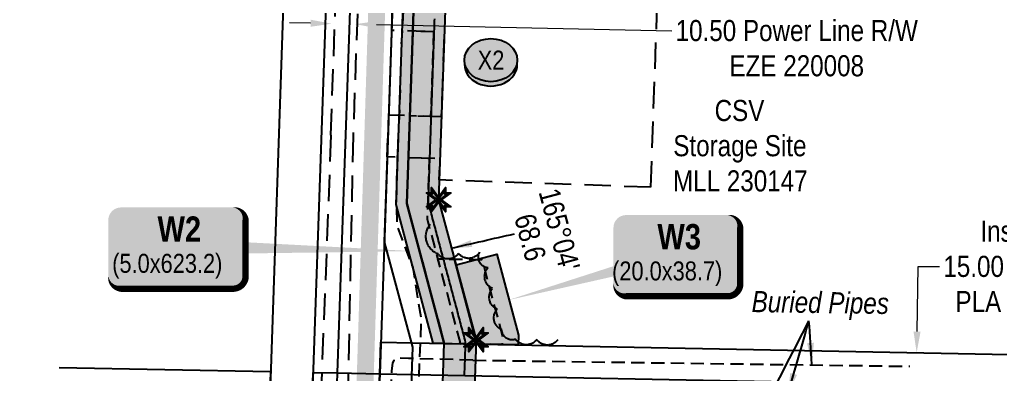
# Model space of a CAD drawing. Extents: x 347027 to 353466, y 6157949 to 6165050.
# Drawn here: x 348869.1 to 349333.1, y 6163902.6 to 6164070.6 of the extents above; entities that cross this region are included whole.
import ezdxf
from ezdxf.enums import TextEntityAlignment as Align

# ---------------------------------------------------------------- set-up
doc = ezdxf.new("R2010")
doc.units = 0
doc.header["$LTSCALE"] = 5
doc.header["$PDSIZE"] = 20
for name, pattern in [('0', [1, 1, 0]), ('foc-ACCESSROAD', [3.75, 2.5, -1.25]), ('foc-FLOWLINE', [3.75, 2.5, -1.25]), ('HIDDEN2', [1.875, 1.25, -0.625]), ('UG_PIPE', [1.875, 1.25, -0.625])]:
    doc.linetypes.add(name, pattern=pattern)
doc.layers.get('Defpoints').update_dxf_attribs({"color": 9})
for name, color, linetype in [('AS-PIPE-UG', 44, 'UG_PIPE'), ('AS-PIPE-UG-T', 44, 'Continuous'), ('AS-ROADS', 254, 'Continuous'), ('C-RW', 13, 'Continuous'), ('C-WS', 13, 'foc-ACCESSROAD'), ('F-AR', 190, 'foc-ACCESSROAD'), ('F-EZE', 190, 'foc-FLOWLINE'), ('F-RW', 190, 'Continuous'), ('L-BD', 7, 'Continuous'), ('L-MON', 1, 'Continuous'), ('L-SEC', 7, 'Continuous'), ('P-CROSSINGS', 250, 'Continuous'), ('P-PROPOSED', 10, 'Continuous'), ('P-PROPOSED-H', 21, 'Continuous'), ('P-TEMP-BLOCKS', 250, 'Continuous'), ('P-TEMP-H', 41, 'Continuous'), ('P-TEMP_WORKSPACE', 46, 'Continuous'), ('P-WORKAREA', 113, 'Continuous'), ('P-WORKAREA-H', 111, 'Continuous'), ('T-BUSH', 110, '0'), ('T-EXISTING TFA', 220, 'HIDDEN2')]:
    doc.layers.add(name, color=color, linetype=linetype)
doc.layers.add('C-WS-T', color=13, linetype='Continuous', lineweight=9)
doc.layers.add('F-RW-T', color=190, linetype='Continuous', lineweight=9)
doc.styles.add('80', font='ARIALN.TTF', dxfattribs={"height": 10})
doc.styles.add('80CG', font='ARIALN.TTF', dxfattribs={"height": 10})
doc.styles.add('80L', font='ARIALN.TTF', dxfattribs={"height": 10})
doc.styles.add('BOLD', font='ARIALNB.TTF')
doc.styles.add('Crossing', font='ARIALN.TTF', dxfattribs={"height": 10})
doc.dimstyles.new('Compass 5 000', dxfattribs={"dimscale": 5, "dimtxt": 9, "dimasz": 2, "dimexe": 0.2, "dimexo": 0.0625, "dimgap": 0.5, "dimtad": 0, "dimtih": 1, "dimtoh": 1, "dimzin": 0, "dimdsep": 46, "dimtxsty": '80CG', "dimcen": 0.1, "dimse1": 1, "dimse2": 1, "dimclrd": 256, "dimclrt": 256, "dimaunit": 1, "dimadec": 4, "dimazin": 0, "dimtfac": 0.06, "dimtofl": 0, "dimtmove": 0, "dimatfit": 1, "dimfxl": 0.2, "dimtolj": 1, "dimtzin": 0, "dimlwd": -1, "dimarcsym": 0})

# ---------------------------------------------------------------- blocks, each defined once
blk = doc.blocks.new('*D146')
at = {"layer": 'Defpoints', "color": 0, "transparency": 16777216}
for p in [(349027.95, 6164068.44), (349014.82, 6163975.62), (349026.03, 6163975.39)]:
    blk.add_point(p, dxfattribs=at)
at = {"layer": 'F-RW-T', "transparency": 16777216}
for p, q in [((349006.74, 6164068.87), (348996.74, 6164069.08)), ((349037.95, 6164068.23), (349177.59, 6164065.35))]:
    blk.add_line(p, q, dxfattribs=at)
for points in [[(349006.77, 6164070.54), (349006.7, 6164067.21), (349016.74, 6164068.67)], [(349037.98, 6164069.9), (349037.91, 6164066.56), (349027.95, 6164068.44)]]:
    blk.add_solid(points, dxfattribs=at)
at = {"layer": 'F-RW-T', "transparency": 16777216, "insert": (349236.73, 6164065.35), "char_height": 10, "attachment_point": 5, "style": '80CG'}
blk.add_mtext('\\A1;ATCO\\P10.50 Power Line R/W\\PEZE 220008', dxfattribs=at)
blk = doc.blocks.new('*D108')
at = {"layer": 'Defpoints', "color": 0, "transparency": 16777216}
for p in [(349293.45, 6163912.89), (349316.6, 6163912.44), (349316.3, 6163897.44)]:
    blk.add_point(p, dxfattribs=at)
at = {"layer": 'F-RW-T', "transparency": 16777216}
for p, q in [((349293.64, 6163922.89), (349294.25, 6163953.68)), ((349294.25, 6163953.68), (349304.25, 6163953.68)), ((349292.96, 6163887.9), (349292.76, 6163877.9))]:
    blk.add_line(p, q, dxfattribs=at)
for points in [[(349291.98, 6163922.92), (349295.31, 6163922.86), (349293.45, 6163912.89)], [(349291.29, 6163887.93), (349294.62, 6163887.87), (349293.15, 6163897.9)]]:
    blk.add_solid(points, dxfattribs=at)
at = {"layer": 'F-RW-T', "transparency": 16777216, "insert": (349343.34, 6163953.68), "char_height": 10, "attachment_point": 5, "style": '80CG'}
blk.add_mtext('\\A1;Insignia\\P15.00 P/L R/W\\PPLA 210609', dxfattribs=at)
blk = doc.blocks.new('TEMP')
h = blk.add_hatch(color=255)
h.dxf.hatch_style = 1
h.paths.add_polyline_path([(-1.152, -0.666), (-0.666, -0.666), (-0.666, -1.152), (0, -0.251), (0.666, -1.152), (0.666, -0.666), (1.152, -0.666), (0.251, 0), (1.152, 0.666), (0.666, 0.666), (0.666, 1.152), (0, 0.251), (-0.666, 1.152), (-0.666, 0.666), (-1.152, 0.666), (-0.251, 0)])
h = blk.add_hatch(color=1)
h.dxf.hatch_style = 1
h.paths.add_polyline_path([(-0.061, 0), (0.566, -0.849), (0.566, -0.357), (0, 0.061), (-0.849, -0.566), (-0.357, -0.566), (0.061, 0), (-0.566, 0.849), (-0.566, 0.357), (0, -0.061), (0.849, 0.566), (0.357, 0.566)])
at = {"color": 1}
for p, q in [((-0.083, 0), (0.083, 0)), ((0, 0.083), (0, -0.083))]:
    blk.add_line(p, q, dxfattribs=at)
at = {"color": 255, "flags": 128}
blk.add_lwpolyline([(-0.251, 0), (-1.152, 0.666), (-0.666, 0.666), (-0.666, 1.152), (0, 0.251), (0.666, 1.152), (0.666, 0.666), (1.152, 0.666), (0.251, 0), (1.152, -0.666), (0.666, -0.666), (0.666, -1.152), (0, -0.251), (-0.666, -1.152), (-0.666, -0.666), (-1.152, -0.666)], close=True, dxfattribs=at)
at = {"color": 1, "flags": 128}
blk.add_lwpolyline([(-0.083, 0), (-0.849, 0.566), (-0.566, 0.566), (-0.566, 0.849), (0, 0.083), (0.566, 0.849), (0.566, 0.566), (0.849, 0.566), (0.083, 0), (0.849, -0.566), (0.566, -0.566), (0.566, -0.849), (0, -0.083), (-0.566, -0.849), (-0.566, -0.566), (-0.849, -0.566)], close=True, dxfattribs=at)
blk = doc.blocks.new('*U211')
h = blk.add_hatch(color=191)
edge = h.paths.add_edge_path()
edge.add_line((-24, -20), (24, -20))
edge.add_arc((24, -14), 6, 270, 360)
edge.add_line((30, -14), (30, 12.5))
edge.add_arc((24, 12.5), 6, 0, 90)
edge.add_line((24, 18.5), (-24, 18.5))
edge.add_arc((-24, 12.5), 6, 90, 180)
edge.add_line((-30, 12.5), (-30, -14))
edge.add_arc((-24, -14), 6, 180, 270)
at = {"color": 250, "flags": 128}
blk.add_lwpolyline([(-24, -20, 3, 3, 0), (24, -20, 3, 3, 0.414214), (30, -14, 3, 3, 0), (30, 12.5, 3, 0, 0.414214), (24, 18.5, 0, 0, 0), (-24, 18.5, 0, 0, 0.414214), (-30, 12.5, 0, 0, 0), (-30, -14, 0, 3, 0.414214)], format="xyseb", close=True, dxfattribs=at)
at = {"flags": 128}
blk.add_lwpolyline([(-79.93, -21.82, 0, 7.5, 0), (0, 0, 0, 0, 0)], format="xyseb", dxfattribs=at)
at = {"color": 250}
for tag, p, height, style in [('TEMP_AREA_W1_001', (-9.21, 2.24), 12, 'BOLD'), ('ENTER_TEXT_001', (-30.66, -12.47), 9, '80')]:
    blk.add_attdef(tag, p, '', height=height, dxfattribs=dict(at, style=style))
blk = doc.blocks.new('*U210')
h = blk.add_hatch(color=111)
edge = h.paths.add_edge_path()
edge.add_line((-26.5, -20), (26.5, -20))
edge.add_arc((26.5, -14), 6, 270, 360)
edge.add_line((32.5, -14), (32.5, 12.5))
edge.add_arc((26.5, 12.5), 6, 0, 90)
edge.add_line((26.5, 18.5), (-26.5, 18.5))
edge.add_arc((-26.5, 12.5), 6, 90, 180)
edge.add_line((-32.5, 12.5), (-32.5, -14))
edge.add_arc((-26.5, -14), 6, 180, 270)
at = {"color": 250, "flags": 128}
blk.add_lwpolyline([(-26.5, -20, 3, 3, 0), (26.5, -20, 3, 3, 0.414214), (32.5, -14, 3, 3, 0), (32.5, 12.5, 3, 0, 0.414214), (26.5, 18.5, 0, 0, 0), (-26.5, 18.5, 0, 0, 0.414214), (-32.5, 12.5, 0, 0, 0), (-32.5, -14, 0, 3, 0.414214)], format="xyseb", close=True, dxfattribs=at)
at = {"flags": 128}
blk.add_lwpolyline([(112.02, -2.2, 0, 7.5, 0), (0, 0, 0, 0, 0)], format="xyseb", dxfattribs=at)
at = {"color": 250}
for tag, p, height, style in [('TEMP_AREA_W1_001', (-9.21, 2.24), 12, 'BOLD'), ('ENTER_TEXT_001', (-30.66, -12.47), 9, '80')]:
    blk.add_attdef(tag, p, '', height=height, dxfattribs=dict(at, style=style))
blk = doc.blocks.new('xing2')
h = blk.add_hatch(color=50)
h.dxf.hatch_style = 1
edge = h.paths.add_edge_path()
edge.add_ellipse((0, 0), major_axis=(-12.5, 0), ratio=0.816297, start_angle=0, end_angle=360)
h = blk.add_hatch(color=250)
h.dxf.hatch_style = 1
edge = h.paths.add_edge_path()
edge.add_ellipse((0, -2.05), major_axis=(-12.5, 0), ratio=0.816297, start_angle=0, end_angle=180)
edge.add_line((12.5, -2.05), (12.5, 0))
edge.add_ellipse((0, 0), major_axis=(-12.5, 0), ratio=0.816297, start_angle=0, end_angle=180, ccw=False)
edge.add_line((-12.5, 0), (-12.5, -2.05))
at = {"color": 250}
blk.add_ellipse((0, 0), major_axis=(-12.5, 0), ratio=0.816297, dxfattribs=at)
blk.add_ellipse((0, -2.05), major_axis=(-12.5, 0), ratio=0.816297, start_param=0, end_param=3.141593, dxfattribs=at)
at = {"color": 250, "style": 'Crossing'}
blk.add_attdef('CROSSING', text='', height=9, dxfattribs=at).set_placement((0.09, 0.02), align=Align.MIDDLE_CENTER)
at = {"color": 250, "style": 'Crossing', "flags": 1}
for tag, p in [('OWNER', (0.09, -12.49)), ('DESCRIPTION', (0.09, -25.77)), ('LOCATION', (0.09, -39.3)), ('DWG_REF', (0.09, -52.84))]:
    blk.add_attdef(tag, text='', height=9, dxfattribs=at).set_placement(p, align=Align.MIDDLE_CENTER)

msp = doc.modelspace()

# ---------------------------------------------------------------- hatches: boundary and pattern name
at = {"layer": 'P-PROPOSED-H'}
h = msp.add_hatch(color=256, dxfattribs=at)
h.dxf.hatch_style = 1
h.paths.add_polyline_path([(349071.588, 6164537.694), (349086.575, 6164537.171), (349067.314, 6163985.307), (349085.005, 6163919), (349074.357, 6163607.538), (349069.582, 6163389.634), (349063.657, 6163274.078), (349041.711, 6163211.971), (349031.091, 6162819.545), (349019.053, 6162769.819), (349000.85, 6162239.091), (348984.963, 6162181.488), (349042.785, 6162018.632), (349032.946, 6161574.903), (349373.228, 6160914.377), (349533.941, 6160881.02), (349622.67, 6160762.612), (349747.609, 6160761.905), (349747.777, 6160766.903), (350146.773, 6160764.643), (350196.848, 6160654.939), (350246.79, 6160654.571), (350406.69, 6160304.187), (350602.109, 6159876.003), (350612.691, 6159864.849), (350870.169, 6159300.714), (351063.137, 6158877.92), (351095.812, 6158809.66), (351136.641, 6158724.366), (351202.148, 6158592.506), (351209.757, 6158577.19), (351214.263, 6158567.999), (351285.68, 6158421.816), (351300.183, 6158379.243), (351284.161, 6158379.77), (351271.791, 6158416.084), (351212.911, 6158501.531), (351199.18, 6158531.605), (351197.229, 6158568.702), (351081.021, 6158802.618), (350856.526, 6159294.487), (350600.089, 6159856.344), (350589.506, 6159867.498), (350393.255, 6160298.066), (350237.261, 6160639.645), (350187.153, 6160640.014), (350137.389, 6160749.7), (349762.275, 6160751.824), (349762.107, 6160746.826), (349615.136, 6160747.659), (349525.341, 6160867.49), (349363.174, 6160901.148), (349017.87, 6161571.424), (349027.731, 6162016.21), (348969.25, 6162180.921), (348985.923, 6162241.373), (349004.119, 6162771.861), (349016.143, 6162821.534), (349026.784, 6163214.739), (349048.792, 6163277.021), (349054.595, 6163390.182), (349059.366, 6163607.958), (349069.942, 6163917.287), (349052.25, 6163983.598), (349071.588, 6164537.694), (349086.575, 6164537.171)])
at = {"layer": 'P-TEMP-H'}
h = msp.add_hatch(color=256, dxfattribs=at)
h.dxf.hatch_style = 1
h.paths.add_polyline_path([(349084.936, 6163916.992), (349085.005, 6163919), (349075.552, 6163954.434), (349094.892, 6163959.508), (349105.104, 6163921.231), (349104.92, 6163916.599)])
at = {"layer": 'P-WORKAREA-H'}
h = msp.add_hatch(color=256, dxfattribs=at)
h.dxf.hatch_style = 1
h.paths.add_polyline_path([(349071.588, 6164537.694), (349052.25, 6163983.598), (349069.942, 6163917.287), (349064.741, 6163917.389), (349047.228, 6163983.029), (349066.584, 6164537.634)])

# ---------------------------------------------------------------- linework, layer by layer
at = {"layer": 'AS-PIPE-UG', "flags": 128}
for points in [[(349083.487, 6163909.335), (349053.022, 6163910.203), (349048.08, 6163910.265), (349046.098, 6163909.401), (349045.512, 6163907.994), (349045.084, 6163904.277), (349044.534, 6163896.411), (349042.137, 6163837.931), (349035.592, 6163643.129), (349025.946, 6163310.601), (349026.191, 6163291.137), (349026.029, 6163287.754), (349025.941, 6163286.474), (349021.45, 6163286.791), (348869.094, 6163291.547)], [(349083.487, 6163909.335), (349290.159, 6163906.438)]]:
    msp.add_lwpolyline(points, dxfattribs=at)
at = {"layer": 'AS-ROADS', "const_width": 7.998, "flags": 128}
msp.add_lwpolyline([(349013.377, 6164581.778), (349009.586, 6164537.537), (349008.951, 6164509.902), (349010.53, 6164486.983), (349011.878, 6164475.372), (349013.561, 6164460.078), (349016.457, 6164442.312), (349020.38, 6164424.222), (349035.41, 6164379.33), (349038.193, 6164371.006), (349043.684, 6164348.59), (349045.973, 6164328.386), (349046.188, 6164308.731), (349038.09, 6164077.297), (349032.317, 6163892.31), (349013.884, 6163286.376)], dxfattribs=at)
at = {"layer": 'C-RW', "flags": 128}
msp.add_lwpolyline([(348985.923, 6162241.373), (349004.119, 6162771.861), (349016.143, 6162821.534), (349026.784, 6163214.739), (349048.792, 6163277.021), (349054.595, 6163390.182), (349059.366, 6163607.958), (349069.942, 6163917.287), (349052.25, 6163983.598), (349071.588, 6164537.694), (349061.58, 6164537.573), (349041.608, 6163965.311), (349054.888, 6163915.535), (349044.376, 6163608.379), (349039.61, 6163390.784), (349033.927, 6163279.964), (349017.272, 6163232.832), (349006.825, 6162846.78), (348989.183, 6162773.904), (348970.996, 6162243.655)], dxfattribs=at)
at = {"layer": 'C-WS', "flags": 128}
msp.add_lwpolyline([(349167.559, 6163991.21), (349067.644, 6163994.7), (349067.993, 6164004.691), (349043.014, 6164005.564), (349043.712, 6164025.547), (349068.691, 6164024.674), (349070.087, 6164064.64), (349045.108, 6164065.512), (349045.806, 6164085.495), (349070.785, 6164084.623), (349071.134, 6164094.614), (349171.049, 6164091.125)], close=True, dxfattribs=at)
at = {"layer": 'F-AR', "linetype": 'ByBlock', "flags": 128}
msp.add_lwpolyline([(349004.68, 6163393.467), (349009.399, 6163609.408), (349017.76, 6163855.348), (349017.864, 6163858.32), (349018.562, 6163878.309), (349019.085, 6163893.29), (349019.434, 6163903.28), (349026.691, 6164111.01), (349033.071, 6164293.661), (349032.763, 6164343.972), (349026.039, 6164373.186), (349024.198, 6164377.679), (349026.128, 6164433.91), (349030.432, 6164415.209), (349045.159, 6164379.258), (349052.744, 6164346.303), (349053.067, 6164293.372), (349046.674, 6164110.345), (349039.427, 6163902.886), (349039.078, 6163892.896), (349038.555, 6163877.908), (349037.743, 6163854.658), (349029.387, 6163608.85), (349024.663, 6163392.706)], dxfattribs=at)
at = {"layer": 'F-EZE', "flags": 128}
for points in [[(349016.363, 6164015.883), (349019.695, 6164111.243), (349026.07, 6164293.762), (349025.768, 6164343.156), (349023.273, 6164350.715), (349024.198, 6164377.679), (349024.305, 6164380.799), (349036.261, 6164344.38), (349036.571, 6164293.611), (349030.189, 6164110.894), (349026.857, 6164015.515)], [(349026.857, 6164015.515), (349023.545, 6163855.087), (348886.183, 6163857.133)], [(349016.363, 6164015.883), (349010.621, 6163866.581), (348886.544, 6163867.685)]]:
    msp.add_lwpolyline(points, dxfattribs=at)
at = {"layer": 'F-RW'}
for points in [[(349024.663, 6163392.706), (349029.387, 6163608.85), (349037.769, 6163854.658), (349038.566, 6163877.908), (349039.083, 6163892.896), (349039.432, 6163902.886), (349039.951, 6163917.871), (349054.947, 6163917.581), (349490.548, 6163909.019)], [(348887.855, 6163905.892), (348987.819, 6163903.903), (348987.476, 6163893.912), (348887.513, 6163895.922)]]:
    msp.add_lwpolyline(points, dxfattribs=at)
at = {"layer": 'L-SEC'}
for p, q in [((348994.961, 6164112.066), (348967.368, 6163307.792)), ((349015.061, 6164111.376), (348987.468, 6163307.102))]:
    msp.add_line(p, q, dxfattribs=at)
at = {"layer": 'P-PROPOSED', "flags": 128}
msp.add_lwpolyline([(348985.923, 6162241.373), (349004.119, 6162771.861), (349016.143, 6162821.534), (349026.784, 6163214.739), (349048.792, 6163277.021), (349054.595, 6163390.182), (349059.366, 6163607.958), (349069.942, 6163917.287), (349052.25, 6163983.598), (349071.588, 6164537.694), (349086.575, 6164537.171), (349071.588, 6164537.694), (349086.575, 6164537.171), (349067.314, 6163985.307), (349085.005, 6163919), (349074.357, 6163607.538), (349069.582, 6163389.634), (349063.657, 6163274.078), (349041.711, 6163211.971), (349031.091, 6162819.545), (349019.053, 6162769.819), (349000.85, 6162239.091)], dxfattribs=at)
at = {"layer": 'P-PROPOSED'}
msp.add_polyline3d([(349065.319, 6164071.04, 918.244), (349065.284, 6164070.041, 918.2), (349065.249, 6164069.043, 918.194), (349065.215, 6164068.044, 918.15), (349065.18, 6164067.046, 918.091), (349065.145, 6164066.047, 918.065), (349065.11, 6164065.049, 917.99), (349065.075, 6164064.05, 917.915), (349065.041, 6164063.052, 917.89), (349065.006, 6164062.053, 917.866), (349064.971, 6164061.055, 917.831), (349064.936, 6164060.056, 917.758), (349064.901, 6164059.058, 917.679), (349064.866, 6164058.059, 917.571), (349064.832, 6164057.061, 917.45), (349064.797, 6164056.062, 917.363), (349064.762, 6164055.064, 917.309), (349064.727, 6164054.065, 917.275), (349064.692, 6164053.067, 917.226), (349064.658, 6164052.068, 917.187), (349064.623, 6164051.07, 917.125), (349064.588, 6164050.071, 917.018), (349064.553, 6164049.073, 916.927), (349064.518, 6164048.074, 916.851), (349064.484, 6164047.076, 916.78), (349064.449, 6164046.077, 916.706), (349064.414, 6164045.078, 916.63), (349064.379, 6164044.08, 916.561), (349064.344, 6164043.081, 916.519), (349064.309, 6164042.083, 916.471), (349064.275, 6164041.084, 916.376), (349064.24, 6164040.086, 916.305), (349064.205, 6164039.087, 916.261), (349064.17, 6164038.089, 916.211), (349064.135, 6164037.09, 916.157), (349064.101, 6164036.092, 916.117), (349064.066, 6164035.093, 916.078), (349064.031, 6164034.095, 916.044), (349063.996, 6164033.096, 915.974), (349063.961, 6164032.098, 915.884), (349063.927, 6164031.099, 915.86), (349063.892, 6164030.101, 915.839), (349063.857, 6164029.102, 915.813), (349063.822, 6164028.104, 915.787), (349063.787, 6164027.105, 915.744), (349063.752, 6164026.107, 915.666), (349063.718, 6164025.108, 915.538), (349063.683, 6164024.11, 915.46), (349063.648, 6164023.111, 915.405), (349063.613, 6164022.113, 915.334), (349063.578, 6164021.114, 915.259), (349063.544, 6164020.116, 915.178), (349063.509, 6164019.117, 915.08), (349063.474, 6164018.119, 914.981), (349063.439, 6164017.12, 914.888), (349063.404, 6164016.122, 914.817), (349063.37, 6164015.123, 914.752), (349063.335, 6164014.125, 914.675), (349063.3, 6164013.126, 914.586), (349063.265, 6164012.128, 914.474), (349063.23, 6164011.129, 914.381), (349063.195, 6164010.131, 914.328), (349063.161, 6164009.132, 914.306), (349063.126, 6164008.134, 914.281), (349063.091, 6164007.135, 914.225), (349063.056, 6164006.137, 914.141), (349063.021, 6164005.138, 914.077), (349062.987, 6164004.139, 913.998), (349062.952, 6164003.141, 913.902), (349062.917, 6164002.142, 913.825), (349062.882, 6164001.144, 913.722), (349062.847, 6164000.145, 913.639), (349062.813, 6163999.147, 913.471), (349062.778, 6163998.148, 913.34), (349062.743, 6163997.15, 913.284), (349062.708, 6163996.151, 913.264), (349062.673, 6163995.153, 913.258), (349062.638, 6163994.154, 913.232), (349062.604, 6163993.156, 913.149), (349062.569, 6163992.157, 913.035), (349062.534, 6163991.159, 912.978), (349062.499, 6163990.16, 912.926), (349062.464, 6163989.162, 912.857), (349062.43, 6163988.163, 912.763), (349062.395, 6163987.165, 912.629), (349062.36, 6163986.166, 912.556), (349062.325, 6163985.168, 912.5), (349062.29, 6163984.169, 912.432), (349062.546, 6163983.209, 912.361), (349062.802, 6163982.248, 912.293), (349063.058, 6163981.288, 912.243), (349063.314, 6163980.327, 912.2), (349063.57, 6163979.367, 912.108), (349063.826, 6163978.406, 912.045), (349064.082, 6163977.446, 911.994), (349064.337, 6163976.485, 911.911), (349064.593, 6163975.525, 911.808), (349064.849, 6163974.564, 911.743), (349065.105, 6163973.604, 911.748), (349065.361, 6163972.644, 911.739), (349065.617, 6163971.683, 911.698), (349065.873, 6163970.723, 911.64), (349066.129, 6163969.762, 911.593), (349066.384, 6163968.802, 911.543), (349066.64, 6163967.841, 911.48), (349066.896, 6163966.881, 911.453), (349067.152, 6163965.92, 911.43), (349067.408, 6163964.96, 911.397), (349067.664, 6163963.999, 911.383), (349067.92, 6163963.039, 911.376), (349068.176, 6163962.078, 911.373), (349068.431, 6163961.118, 911.346), (349068.687, 6163960.157, 911.293), (349068.943, 6163959.197, 911.253), (349069.199, 6163958.236, 911.247), (349069.455, 6163957.276, 911.258), (349069.711, 6163956.316, 911.228), (349069.967, 6163955.355, 911.173), (349070.223, 6163954.395, 911.134), (349070.479, 6163953.434, 911.143), (349070.734, 6163952.474, 911.102), (349070.99, 6163951.513, 911.113), (349071.246, 6163950.553, 911.148), (349071.502, 6163949.592, 911.141), (349071.758, 6163948.632, 911.181), (349072.014, 6163947.671, 911.151), (349072.27, 6163946.711, 911.102), (349072.526, 6163945.75, 911.085), (349072.781, 6163944.79, 911.092), (349073.037, 6163943.829, 911.082), (349073.293, 6163942.869, 911.026), (349073.549, 6163941.908, 910.994), (349073.805, 6163940.948, 910.979), (349074.061, 6163939.987, 910.926), (349074.317, 6163939.027, 910.871), (349074.573, 6163938.067, 910.838), (349074.829, 6163937.106, 910.87), (349075.084, 6163936.146, 910.867), (349075.34, 6163935.185, 910.818), (349075.596, 6163934.225, 910.819), (349075.852, 6163933.264, 910.798), (349076.108, 6163932.304, 910.687), (349076.364, 6163931.343, 910.626), (349076.62, 6163930.383, 910.621), (349076.876, 6163929.422, 910.587), (349077.131, 6163928.462, 910.482), (349077.387, 6163927.501, 910.367), (349077.643, 6163926.541, 910.378), (349077.899, 6163925.58, 910.342), (349078.155, 6163924.62, 910.294), (349078.411, 6163923.659, 910.302), (349078.667, 6163922.699, 910.267), (349078.923, 6163921.738, 910.178), (349079.179, 6163920.778, 910.117), (349079.434, 6163919.818, 910.107), (349079.69, 6163918.857, 910.089), (349079.946, 6163917.897, 910.033), (349079.912, 6163916.9, 909.947), (349079.878, 6163915.903, 909.868), (349079.844, 6163914.905, 909.831), (349079.81, 6163913.908, 909.806), (349079.776, 6163912.911, 909.743), (349079.742, 6163911.914, 909.672), (349079.708, 6163910.917, 909.585), (349079.674, 6163909.92, 909.476), (349079.64, 6163908.923, 909.403), (349079.606, 6163907.926, 909.363), (349079.572, 6163906.929, 909.312), (349079.538, 6163905.932, 909.281), (349079.504, 6163904.935, 909.256), (349079.47, 6163903.938, 909.19), (349079.436, 6163902.941, 909.152), (349079.402, 6163901.944, 909.132)], dxfattribs=at)
at = {"layer": 'P-TEMP-H', "flags": 128}
msp.add_lwpolyline([(349084.925, 6163916.992), (349084.995, 6163919.038), (349074.817, 6163957.189)], dxfattribs=at)
at = {"layer": 'P-TEMP_WORKSPACE', "flags": 128}
msp.add_lwpolyline([(349069.942, 6163917.287), (349052.25, 6163983.598), (349071.588, 6164537.694)], dxfattribs=at)
msp.add_lwpolyline([(349084.936, 6163916.992), (349085.005, 6163919), (349075.552, 6163954.434), (349094.892, 6163959.508), (349105.104, 6163921.231), (349104.92, 6163916.599)], close=True, dxfattribs=at)
at = {"layer": 'P-WORKAREA', "flags": 128}
msp.add_lwpolyline([(349071.588, 6164537.694), (349052.25, 6163983.598), (349069.942, 6163917.287), (349069.942, 6163917.287), (349064.741, 6163917.389), (349047.228, 6163983.029), (349066.584, 6164537.634)], close=True, dxfattribs=at)
at = {"layer": 'T-BUSH', "flags": 128}
msp.add_lwpolyline([(349123.717, 6163919.031, -0.5205671), (349113.717, 6163919.146, -0.5205671), (349103.718, 6163919.262, -0.5205671), (349097.241, 6163923.724, -0.5205671), (349095.056, 6163933.482, -0.5205671), (349092.872, 6163943.241, -0.5205671), (349090.687, 6163952.999, -0.5205671), (349086.71, 6163960.4, -0.5205671), (349076.723, 6163959.892, -0.5205671), (349066.964, 6163959.69, -0.5205671), (349063.472, 6163973.78, -0.5205671)], format="xyb", dxfattribs=at)
at = {"layer": 'T-EXISTING TFA', "flags": 128}
for points in [[(349065.088, 6164064.815), (349055.096, 6164065.164), (349053.701, 6164025.198), (349063.693, 6164024.849)], [(349077.439, 6163917.139), (349077.468, 6163918.162), (349061.994, 6163976.163), (349062.996, 6164004.866), (349053.004, 6164005.215), (349052.25, 6163983.598), (349069.942, 6163917.287)], [(349077.439, 6163917.139), (349077.468, 6163918.162), (349067.015, 6163957.342), (349087.819, 6163956.933), (349097.54, 6163920.497), (349097.431, 6163916.746)]]:
    msp.add_lwpolyline(points, close=True, dxfattribs=at)

# ---------------------------------------------------------------- block references
at = {"layer": 'L-MON', "xscale": 4.998775000000008, "yscale": 4.998775000000008, "zscale": 4.998775000000008}
for p in [(349067.314, 6163985.307), (349085.005, 6163919)]:
    msp.add_blockref('TEMP', p, dxfattribs=at)
at = {"layer": 'P-CROSSINGS', "xscale": 0.9994927142757499, "yscale": 0.9994927142757499, "zscale": 0.9994927142757499}
msp.add_blockref('xing2', (349092.029, 6164051.402), dxfattribs=at).add_auto_attribs({'CROSSING': 'X2'})
at = {"layer": 'P-TEMP-BLOCKS', "xscale": 0.99973765, "yscale": 0.99973765, "zscale": 0.99973765}
msp.add_blockref('*U210', (348943.537, 6163963.158), dxfattribs=at).add_auto_attribs({'TEMP_AREA_W1_001': 'W2', 'ENTER_TEXT_001': '(5.0x623.2)'})

# ---------------------------------------------------------------- texts
at = {"layer": 'C-WS-T', "insert": (349174.764, 6164032.56), "char_height": 9.99755, "attachment_point": 1, "style": '80L'}
msp.add_mtext_dynamic_manual_height_columns('\\pi23.11399;CSV\\P\\pi3.56217;Storage Site\\P\\pi3.42918;MLL 230147', width=69.14188, gutter_width=50.025, heights=[0], dxfattribs=at)
at = {"layer": 'L-BD', "color": 6, "style": '80L'}
for s, p in [("165°04'", (349124.459, 6163971.152)), ('68.6', (349110.693, 6163967.484))]:
    msp.add_text(s, height=9.9974, rotation=284.9178, dxfattribs=at).set_placement(p, align=Align.MIDDLE)

# ---------------------------------------------------------------- dimensions: what is measured, and where the dimension line sits
at = {"layer": 'F-RW-T'}
for base, p1, p2, angle, text, picture, middle in [((349027.95, 6164068.436), (349014.815, 6163975.621), (349026.028, 6163975.39), 358.81722, 'ATCO\\P10.50 Power Line R/W\\PEZE 220008', '*D146', (349236.728, 6164065.347)), ((349293.448, 6163912.893), (349316.303, 6163897.444), (349316.598, 6163912.438), 88.87392, 'Insignia\\P15.00 P/L R/W\\PPLA 210609', '*D108', (349343.336, 6163953.68))]:
    dim = msp.add_linear_dim(base=base, p1=p1, p2=p2, angle=angle, text=text, dimstyle='Compass 5 000', dxfattribs=at)
    dim.commit()
    dim.dimension.update_dxf_attribs({"geometry": picture, "text_midpoint": middle, "dimtype": 161})

# ---------------------------------------------------------------- leaders
at = {"layer": 'L-BD', "color": 2, "path_type": 1}
msp.add_leader([(349073.114, 6163962.321), (349103.2, 6163969.189)], dimstyle='Compass 5 000', override={"dimgap": 0.5, "dimtad": 0}, dxfattribs=at)

# ---------------------------------------------------------------- next in the draw order: texts
at = {"layer": 'AS-PIPE-UG-T', "insert": (349215.159, 6163942.101), "char_height": 9.99755, "attachment_point": 1, "rotation": 359.19685, "style": '80L', "bg_fill": 2}
msp.add_mtext_dynamic_manual_height_columns('\\pi0.31484;{\\fArial Narrow|b0|i1|c0|p34;Buried Pipes}', width=65.0409, gutter_width=50.012, heights=[0], dxfattribs=at)

# ---------------------------------------------------------------- next in the draw order: linework, layer by layer
at = {"layer": 'AS-PIPE-UG', "flags": 128}
msp.add_lwpolyline([(350606.233, 6159822.139), (350581.856, 6159876.103), (350566.294, 6159911.063), (350525.485, 6160000.319), (350489.242, 6160081.675), (350451.621, 6160162.819), (350393.162, 6160290.907), (350342.291, 6160403.923), (350307.912, 6160478.514), (350271.854, 6160556.687), (350225.734, 6160657.228), (350183.694, 6160750.235), (350178.989, 6160760.653), (350176.652, 6160765.131), (350174.165, 6160767.084), (350169.149, 6160767.253), (350159.026, 6160766.921), (350131.252, 6160766.156), (350038.434, 6160766.884), (349962.199, 6160767.153), (349911.572, 6160767.319), (349821.111, 6160768.301), (349768.205, 6160768.17), (349704.173, 6160766.324), (349645.277, 6160766.557), (349615.536, 6160766.894), (349602.678, 6160766.995), (349595.354, 6160767.123), (349591.057, 6160767.235), (349585.535, 6160768.048), (349582.122, 6160772.777), (349574.905, 6160783.175), (349560.098, 6160802.908), (349541.923, 6160826.232), (349527.078, 6160845.883), (349522.007, 6160852.699), (349517.984, 6160857.478), (349509.628, 6160859.383), (349501.753, 6160861.328), (349458.035, 6160870.269), (349397.689, 6160882.358), (349372.382, 6160887.911), (349363.03, 6160889.734), (349359.052, 6160890.461), (349355.841, 6160893.738), (349350.972, 6160902.952), (349326.169, 6160951.045), (349297.167, 6161008.625), (349263.323, 6161077.612), (349237.273, 6161132.678), (349206.647, 6161191.52), (349124.944, 6161351.368), (349033.772, 6161527.891), (349019.97, 6161555.459), (349012.16, 6161570.787), (349010.934, 6161579.501), (349012.873, 6161640.399), (349016.169, 6161754.347), (349018.203, 6161852.355), (349019.66, 6161927.098), (349021.134, 6162005.991), (349020.773, 6162015.835), (349016.857, 6162029.396), (348976.215, 6162143.455), (348970.748, 6162158.469), (348968.334, 6162166.274), (348964.911, 6162175.797), (348964.201, 6162182.671), (348966.936, 6162196.511), (348979.042, 6162236.427), (348979.873, 6162248.389), (348980.402, 6162266.585), (348981.091, 6162296.204), (348982.412, 6162332.921), (348996.658, 6162748.658), (348994.563, 6162773.577), (348996.214, 6162780.969), (348998.701, 6162789.867), (349000.157, 6162796.317), (349009.301, 6162832.048), (349010.858, 6162838.707), (349012.97, 6162849.73), (349016.052, 6162901.998), (349018.784, 6163063.771), (349022.035, 6163145.951), (349025.679, 6163219.387), (349026.925, 6163230.185), (349029.068, 6163235.561), (349033.709, 6163247.646), (349038.683, 6163261.26), (349043.091, 6163274.224), (349044.189, 6163284.381), (349045.101, 6163310.608), (349048.614, 6163392.995), (349052.321, 6163534.578), (349055.417, 6163647.465), (349059.034, 6163750.988), (349061.617, 6163816.331), (349060.481, 6163826.642), (349058.231, 6163843.244), (349056.507, 6163864.63), (349059.206, 6163928.427), (349055.245, 6163953.174), (349047.717, 6163973.031), (349047.366, 6163984.451), (349047.801, 6164003.503), (349048.981, 6164029.197), (349049.861, 6164060.916), (349053.619, 6164118.51), (349056.581, 6164219.829), (349059.451, 6164307.086), (349063.279, 6164397.644), (349064.376, 6164460.371), (349063.394, 6164486.11)], dxfattribs=at)
at = {"layer": 'F-RW'}
msp.add_lwpolyline([(349019.085, 6163893.29), (349007.586, 6163893.517), (349007.929, 6163903.506), (349019.434, 6163903.28), (349039.427, 6163902.886), (349490.245, 6163894.026), (349731.169, 6163889.2), (349740.552, 6163898.977), (349738, 6163941.549), (349736.709, 6163963.364), (349694.148, 6164019.639), (349702.131, 6164025.677), (349706.113, 6164028.689), (349751.411, 6163968.793), (349752.265, 6163954.546), (349755.914, 6163893.329), (349741.86, 6163878.684), (349490.041, 6163884.024), (349043.764, 6163892.803), (349042.532, 6163892.828), (349039.078, 6163892.896), (349023.761, 6163893.198), (349019.085, 6163893.29)], close=True, dxfattribs=at)

# ---------------------------------------------------------------- next in the draw order: block references
at = {"layer": 'P-TEMP-BLOCKS', "xscale": 0.999755, "yscale": 0.999755, "zscale": 0.999755}
msp.add_blockref('*U211', (349180.024, 6163959.562), dxfattribs=at).add_auto_attribs({'TEMP_AREA_W1_001': 'W3', 'ENTER_TEXT_001': '(20.0x38.7)'})

# ---------------------------------------------------------------- next in the draw order: leaders
at = {"layer": 'AS-PIPE-UG-T', "path_type": 1}
for points in [[(349218.029, 6163880.284), (349242.516, 6163927.958)], [(349232.492, 6163893.207), (349242.516, 6163927.958)], [(349243.892, 6163907.49), (349242.516, 6163927.958)]]:
    msp.add_leader(points, dimstyle='Compass 5 000', override={"dimgap": 0.5, "dimtad": 0}, dxfattribs=at)

doc.saveas('drawing.dxf')
